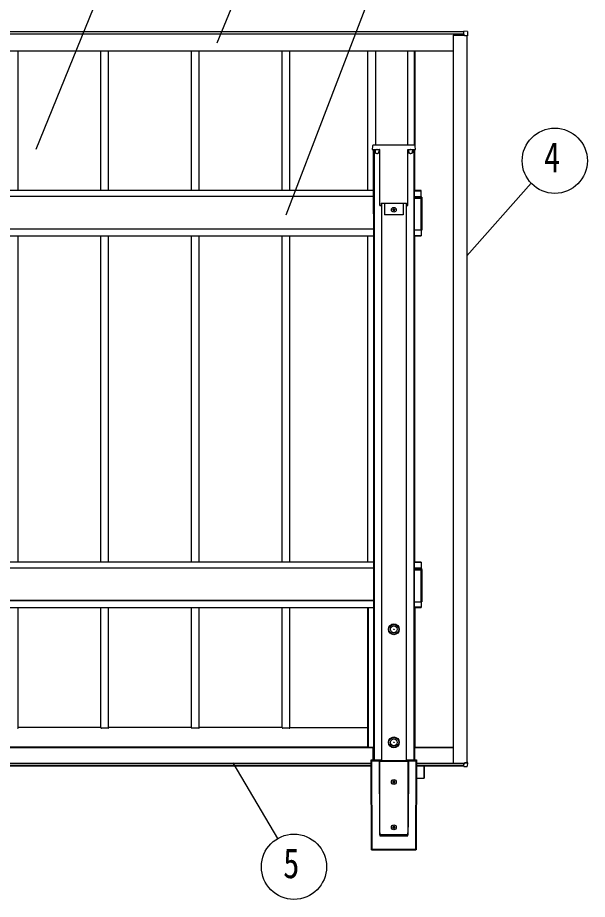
# Model space of a CAD drawing. Units: millimetres, scale not verified. Extents: x -8410 to 8410, y -5940 to 5940.
# Drawn here: x -4253 to -2994, y -63 to 1883 of the extents above; entities that cross this region are included whole.
import ezdxf
from ezdxf.enums import TextEntityAlignment as Align

# ---------------------------------------------------------------- set-up
doc = ezdxf.new("R2010")
doc.units = ezdxf.units.MM
doc.header["$LTSCALE"] = 30
for name, color, linetype in [('0-3_YKK_11', 7, 'Continuous'), ('0-4_YKK_11E', 7, 'Continuous'), ('0-6_YKK_A1', 4, 'Continuous'), ('0-7_YKK_D', 6, 'Continuous')]:
    doc.layers.add(name, color=color, linetype=linetype)
doc.styles.add('ＭＳ ゴシック', font='')
doc.styles.get('ＭＳ ゴシック').set_extended_font_data('MS Gothic')

msp = doc.modelspace()

# ---------------------------------------------------------------- linework, layer by layer
at = {"layer": '0-3_YKK_11'}
for p, q in [((-3466.96, 1450.26), (-3466.96, 1591.92)), ((-3375.96, 1501.53), (-3375.96, 1591.92)), ((-3361.96, 1501.53), (-3376.96, 1501.53)), ((-3361.96, 1501.53), (-3361.96, 1501.53)), ((-3376.46, 1484.98), (-3362.26, 1484.98)), ((-3376.46, 1484.9), (-3361.96, 1484.9)), ((-3361.96, 1414), (-3376.46, 1414)), ((-3375.96, 681.45), (-3375.96, 1401.61)), ((-3361.96, 1414), (-3361.96, 1402.08))]:
    msp.add_line(p, q, dxfattribs=at)
for points in [[(-3361.96, 1484.99), (-3361.96, 1486.93), (-3361.96, 1488.46), (-3361.96, 1500.95), (-3361.96, 1501.47), (-3361.96, 1501.53)], [(-3360.46, 1487.1), (-3360.46, 1484.98), (-3360.46, 1414.07)], [(-3376.96, 1401.61), (-3361.96, 1401.61), (-3361.96, 1402.08)]]:
    msp.add_lwpolyline(points, dxfattribs=at)
for centre, radius, start, end in [((-3362.19, 1486.42), 1.45, 267.0366, 278.95519), ((-3361.59, 1479.95), 7.23, 81.04481, 92.9634), ((-3361.59, 1492.12), 7.23, 267.0366, 278.95519), ((-3361.59, 1421.22), 7.23, 267.0366, 278.95519)]:
    msp.add_arc(centre, radius, start, end, dxfattribs=at)
at = {"layer": '0-4_YKK_11E'}
for p, q in [((-3376.96, 1501.53), (-3361.96, 1501.53)), ((-3376.96, 1501.47), (-3361.96, 1501.47)), ((-3376.96, 1500.95), (-3361.96, 1500.95)), ((-3376.96, 1488.46), (-3361.96, 1488.46)), ((-3376.96, 1486.36), (-3361.96, 1486.36)), ((-3361.96, 1414), (-3361.96, 1484.9)), ((-3361.96, 1402.08), (-3376.96, 1402.08))]:
    msp.add_line(p, q, dxfattribs=at)
at = {"layer": '0-6_YKK_A1'}
for p, q in [((-3267.46, 1851.95), (-6864.46, 1851.95)), ((-3267.46, 1851.95), (-6864.46, 1851.95)), ((-3259.93, 1853.04), (-3267.46, 1853.53)), ((-3267.46, 1851.33), (-3267.46, 1853.53)), ((-3259.93, 1853.04), (-3267.46, 1853.53)), ((-3267.46, 1850.81), (-3267.46, 1851.33)), ((-3267.46, 1845.11), (-3267.46, 1850.81)), ((-3259.93, 1853.04), (-3259.93, 1853.04)), ((-3259.46, 1852.55), (-3259.46, 1850.4)), ((-3259.46, 1850.4), (-3259.46, 1843.36)), ((-3267.46, 1846.95), (-6864.46, 1846.95)), ((-3290.96, 1844.45), (-3290.96, 1844.42)), ((-3266.26, 1844.45), (-3290.96, 1844.45)), ((-3290.96, 1844.42), (-3290.96, 237.45)), ((-3290.46, 1844.39), (-3265.96, 1844.39)), ((-3267.46, 1845.11), (-3266.24, 1845.12)), ((-3267.46, 1844.83), (-3267.46, 1845.11)), ((-3267.46, 1844.83), (-3266.26, 1844.83)), ((-3265.96, 1844.67), (-3265.96, 1844.53)), ((-3265.96, 1843.34), (-3265.96, 1844.53)), ((-3265.64, 1844.52), (-3265.64, 1843.32)), ((-3259.93, 1843.34), (-3265.64, 1843.32)), ((-3260.96, 1843.34), (-3260.96, 238.4)), ((-6840.96, 1810.03), (-3290.96, 1810.03)), ((-4251.96, 1501.53), (-4251.96, 1810.03)), ((-4068.96, 1501.53), (-4068.96, 1810.03)), ((-4051.96, 1501.53), (-4051.96, 1810.03)), ((-3868.96, 1501.53), (-3868.96, 1810.03)), ((-3851.96, 1501.53), (-3851.96, 1810.03)), ((-3668.96, 1501.53), (-3668.96, 1810.03)), ((-3651.96, 1501.53), (-3651.96, 1810.03)), ((-3479.96, 1810.03), (-3479.96, 1501.53)), ((-3462.66, 1810.03), (-3462.66, 1601.82)), ((-3391.96, 1810.03), (-3391.96, 1601.82)), ((-3391.66, 1810.03), (-3391.66, 1601.82)), ((-3376.96, 1810.03), (-3376.96, 1601.82)), ((-3375.96, 1810.03), (-3375.96, 1601.73)), ((-3453.79, 1601.82), (-3467.37, 1601.82)), ((-3452.3, 1601.82), (-3453.79, 1601.82)), ((-3451.92, 1601.82), (-3452.3, 1601.82)), ((-3392, 1601.82), (-3451.92, 1601.82)), ((-3391.62, 1601.82), (-3392, 1601.82)), ((-3390.13, 1601.82), (-3391.62, 1601.82)), ((-3376.55, 1601.82), (-3390.13, 1601.82)), ((-3374.09, 1592.32), (-3374.56, 1599.94)), ((-3469.33, 1592.32), (-3454.32, 1592.32)), ((-3463.46, 1592.32), (-3463.46, 1588.32)), ((-3454.46, 1592.32), (-3454.46, 1588.32)), ((-3454.32, 1592.32), (-3453.32, 1592.32)), ((-3453.22, 1592.32), (-3453.32, 1592.32)), ((-3453.21, 1468.96), (-3453.21, 1592.17)), ((-3390.71, 1468.96), (-3390.71, 1592.17)), ((-3390.7, 1592.32), (-3390.6, 1592.32)), ((-3390.6, 1592.32), (-3389.6, 1592.32)), ((-3389.6, 1592.32), (-3374.59, 1592.32)), ((-3389.46, 1592.32), (-3389.46, 1588.32)), ((-3380.46, 1592.32), (-3380.46, 1588.32)), ((-3378.16, 1591.92), (-3378.16, 244.82)), ((-3376.96, 1591.92), (-3376.96, 244.82)), ((-3374.59, 1592.32), (-3374.09, 1592.32)), ((-3466.96, 1501.53), (-6664.96, 1501.53)), ((-3466.96, 1501.53), (-6664.96, 1501.53)), ((-3466.96, 1488.53), (-6664.96, 1488.53)), ((-3376.96, 1484.5), (-3376.96, 1484.5)), ((-3376.46, 1484.9), (-3376.46, 1484.98)), ((-3452.85, 1468.82), (-3453.2, 1468.82)), ((-3452.85, 1468.82), (-3452.35, 1468.82)), ((-3452.35, 1468.82), (-3450.31, 1468.82)), ((-3450, 1474.15), (-3450.31, 1468.82)), ((-3449.46, 1474.15), (-3449.46, 243.17)), ((-3442.46, 1474.15), (-3442.46, 1448.32)), ((-3401.46, 1474.15), (-3401.46, 1448.32)), ((-3394.46, 1474.15), (-3394.46, 243.17)), ((-3393.61, 1468.82), (-3391.57, 1468.82)), ((-3391.57, 1468.82), (-3391.07, 1468.82)), ((-3391.07, 1468.82), (-3390.72, 1468.82)), ((-3401.46, 1448.32), (-3442.46, 1448.32)), ((-3421.48, 1457.88), (-3421.48, 1456.92)), ((-3466.96, 1416.77), (-6664.96, 1416.77)), ((-6664.96, 1401.61), (-3466.96, 1401.61)), ((-4251.96, 681.45), (-4251.96, 1401.61)), ((-4068.96, 681.45), (-4068.96, 1401.61)), ((-4051.96, 681.45), (-4051.96, 1401.61)), ((-3868.96, 681.45), (-3868.96, 1401.61)), ((-3851.96, 681.45), (-3851.96, 1401.61)), ((-3668.96, 681.45), (-3668.96, 1401.61)), ((-3651.96, 681.45), (-3651.96, 1401.61)), ((-3479.96, 1401.61), (-3479.96, 681.45)), ((-3466.96, 681.45), (-6664.96, 681.45)), ((-3466.96, 681.45), (-6664.96, 681.45)), ((-3361.96, 681.45), (-3376.96, 681.45)), ((-3361.96, 681.45), (-3376.96, 681.45)), ((-3361.96, 681.4), (-3376.96, 681.4)), ((-3361.96, 681.45), (-3361.96, 681.4)), ((-3361.96, 681.45), (-3361.96, 681.45)), ((-3361.96, 681.4), (-3361.96, 680.87)), ((-3466.96, 668.46), (-6664.96, 668.46)), ((-3361.96, 680.87), (-3376.96, 680.87)), ((-3361.96, 668.39), (-3376.96, 668.39)), ((-3361.96, 666.29), (-3376.96, 666.29)), ((-3376.96, 664.43), (-3376.96, 664.43)), ((-3376.46, 664.9), (-3362.26, 664.9)), ((-3376.46, 664.82), (-3376.46, 664.9)), ((-3376.46, 664.82), (-3361.96, 664.82)), ((-3361.96, 680.87), (-3361.96, 668.39)), ((-3361.96, 668.39), (-3361.96, 666.86)), ((-3361.96, 664.92), (-3361.96, 666.86)), ((-3361.96, 593.92), (-3361.96, 664.82)), ((-3360.46, 664.9), (-3360.46, 667.02)), ((-3360.46, 664.9), (-3360.46, 594)), ((-3465.46, 627.95), (-3465.46, 244.82)), ((-6664.96, 596.73), (-3466.96, 596.73)), ((-3466.96, 596.7), (-6664.96, 596.7)), ((-3376.46, 593.92), (-3361.96, 593.92)), ((-3361.96, 593.92), (-3361.96, 582.01)), ((-6664.96, 581.53), (-3466.96, 581.53)), ((-4251.96, 315.03), (-4251.96, 581.53)), ((-4068.96, 316.68), (-4068.96, 581.53)), ((-4051.96, 315.03), (-4051.96, 581.53)), ((-3868.96, 316.68), (-3868.96, 581.53)), ((-3851.96, 315.03), (-3851.96, 581.53)), ((-3668.96, 316.68), (-3668.96, 581.53)), ((-3651.96, 315.03), (-3651.96, 581.53)), ((-3479.96, 581.53), (-3479.96, 272.02)), ((-3479.96, 581.53), (-3479.96, 272.02)), ((-3478.96, 581.53), (-3478.96, 272.02)), ((-3361.96, 582.01), (-3376.96, 582.01)), ((-3376.96, 581.53), (-3361.96, 581.53)), ((-3375.96, 581.53), (-3375.96, 272.02)), ((-3361.96, 582.01), (-3361.96, 581.53)), ((-4069.26, 316.68), (-4251.96, 316.68)), ((-4052.96, 314.98), (-4067.96, 314.98)), ((-3869.26, 316.68), (-4051.96, 316.68)), ((-3852.96, 314.98), (-3867.96, 314.98)), ((-3669.26, 316.68), (-3851.96, 316.68)), ((-3652.96, 314.98), (-3667.96, 314.98)), ((-3651.96, 316.68), (-3479.96, 316.68)), ((-3479.96, 273.26), (-6651.96, 273.26)), ((-3479.96, 273.16), (-6651.96, 273.16)), ((-3467.96, 272.02), (-6663.96, 272.02)), ((-3467.96, 272.02), (-6663.96, 272.02)), ((-3467.96, 271.97), (-6663.96, 271.97)), ((-3467.96, 271.45), (-6663.96, 271.45)), ((-3467.96, 271.45), (-3467.96, 271.97)), ((-3467.96, 244.82), (-3467.96, 271.45)), ((-3375.96, 258.75), (-3376.96, 258.75)), ((-3376.96, 257.15), (-3375.96, 257.15)), ((-3376.96, 257.15), (-3375.96, 257.15)), ((-3376.96, 257.07), (-3375.96, 257.07)), ((-3376.96, 256.76), (-3375.96, 256.76)), ((-3375.96, 244.82), (-3375.96, 272.02)), ((-3290.96, 272.02), (-3375.96, 272.02)), ((-3290.96, 271.45), (-3375.96, 271.45)), ((-3290.96, 272.02), (-3356.96, 272.02)), ((-3290.96, 271.97), (-3356.96, 271.97)), ((-3471.82, 237.29), (-6660.1, 237.29)), ((-3471.82, 236.98), (-6660.1, 236.98)), ((-3471.82, 236.95), (-6660.1, 236.95)), ((-3471.82, 236.63), (-6660.1, 236.63)), ((-3471.21, 46.4), (-3471.85, 244.82)), ((-3471.85, 244.82), (-3450.59, 244.82)), ((-3471.21, 46.41), (-3471.85, 244.82)), ((-3471.85, 244.81), (-3471.39, 243.98)), ((-3471.85, 244.81), (-3450.59, 244.81)), ((-3471.39, 243.98), (-3470.76, 46.47)), ((-3470.39, 242.98), (-3471.39, 243.97)), ((-3453.08, 243.97), (-3471.39, 243.97)), ((-3469.77, 47.47), (-3470.39, 242.98)), ((-3470.39, 242.98), (-3454.01, 242.98)), ((-3454.02, 242.87), (-3453.55, 96.34)), ((-3454.02, 242.87), (-3453.55, 242)), ((-3453.55, 242), (-3453.55, 96.34)), ((-3452.55, 242.99), (-3453.08, 243.97)), ((-3452.55, 79.71), (-3452.55, 241.95)), ((-3450.59, 244.81), (-3450.34, 243.17)), ((-3450.34, 243.17), (-3393.46, 243.17)), ((-3393.46, 243.17), (-3393.21, 244.81)), ((-3393.21, 244.82), (-3372.07, 244.82)), ((-3393.21, 244.81), (-3372.07, 244.81)), ((-3390.84, 243.97), (-3391.37, 242.99)), ((-3391.37, 242.99), (-3391.37, 241.95)), ((-3391.37, 241.95), (-3391.37, 79.71)), ((-3372.53, 243.97), (-3390.84, 243.97)), ((-3389.9, 242.87), (-3390.37, 96.34)), ((-3390.37, 242), (-3389.9, 242.87)), ((-3390.37, 96.34), (-3390.37, 242)), ((-3389.91, 242.98), (-3373.53, 242.98)), ((-3376.96, 249.53), (-3375.96, 249.53)), ((-3376.96, 249.35), (-3375.96, 249.35)), ((-3376.96, 248.8), (-3375.96, 248.8)), ((-3376.96, 248.61), (-3375.96, 248.61)), ((-3373.53, 242.98), (-3374.15, 47.47)), ((-3372.53, 243.97), (-3373.53, 242.98)), ((-3373.16, 46.47), (-3372.53, 243.98)), ((-3372.07, 244.82), (-3372.71, 46.4)), ((-3372.07, 244.82), (-3372.71, 46.41)), ((-3372.07, 244.81), (-3372.53, 243.98)), ((-3266.46, 237.29), (-3372.1, 237.29)), ((-3266.46, 236.98), (-3372.1, 236.98)), ((-3266.46, 236.95), (-3372.1, 236.95)), ((-3267.46, 236.63), (-3372.1, 236.63)), ((-3290.46, 237.43), (-3265.96, 237.43)), ((-3267.46, 236.91), (-3266.26, 236.91)), ((-3267.46, 236.91), (-3267.46, 236.87)), ((-3267.46, 236.54), (-3267.46, 236.87)), ((-3267.46, 230.85), (-3267.46, 236.54)), ((-3266.26, 236.54), (-3267.46, 236.54)), ((-3266.46, 237.29), (-3266.46, 237.43)), ((-3266.26, 236.87), (-3266.26, 236.54)), ((-3260.46, 238.4), (-3265.96, 238.4)), ((-3265.96, 238.4), (-3265.96, 238.36)), ((-3265.96, 237.17), (-3265.96, 238.36)), ((-3265.66, 238.35), (-3259.96, 238.35)), ((-3265.66, 238.35), (-3265.66, 237.14)), ((-3259.96, 240.6), (-3260.96, 240.6)), ((-3260.96, 240.55), (-3260.46, 240.55)), ((-3260.46, 239.04), (-3260.96, 239.04)), ((-3260.46, 240.55), (-3260.46, 238.4)), ((-3259.46, 238.38), (-3259.92, 230.88)), ((-3259.46, 238.38), (-3259.46, 240.57)), ((-3471.81, 232.44), (-6660.11, 232.44)), ((-6660.11, 231.96), (-3471.81, 231.96)), ((-3267.46, 232.44), (-3372.11, 232.44)), ((-3372.11, 231.96), (-3267.46, 231.96)), ((-3355.26, 204.61), (-3355.26, 231.96)), ((-3354.96, 231.96), (-3354.96, 204.91)), ((-3267.46, 230.41), (-3267.46, 230.85)), ((-3267.46, 230.41), (-3260.42, 230.41)), ((-3372.2, 204.31), (-3355.26, 204.61)), ((-3421.48, 194.64), (-3421.48, 193.68)), ((-3391.37, 79.71), (-3452.55, 79.71)), ((-3421.48, 94.64), (-3421.48, 93.68)), ((-3452.55, 77.09), (-3391.37, 77.09)), ((-3471.21, 46.41), (-3470.77, 46.47)), ((-3372.71, 46.4), (-3471.21, 46.4)), ((-3470.77, 46.47), (-3373.15, 46.47)), ((-3469.77, 47.47), (-3470.76, 46.47)), ((-3374.15, 47.47), (-3469.77, 47.47)), ((-3374.15, 47.47), (-3373.16, 46.47)), ((-3372.71, 46.41), (-3373.15, 46.47))]:
    msp.add_line(p, q, dxfattribs=at)
for points in [[(-3266.46, 1844.83), (-3266.46, 1844.65), (-3266.46, 1844.45)], [(-3469.36, 1599.94), (-3469.83, 1592.32), (-3469.33, 1592.32)], [(-3465.76, 1591.92), (-3465.76, 627.95), (-3465.76, 244.82)], [(-3450, 1474.15), (-3393.92, 1474.15), (-3393.61, 1468.82)], [(-3422.44, 1460.76), (-3422.44, 1461.72), (-3421.48, 1461.72), (-3421.48, 1460.76)], [(-3466.96, 1450.26), (-3466.96, 627.95), (-3466.96, 244.82)], [(-3423.4, 1458.84), (-3424.36, 1458.84), (-3424.36, 1459.8), (-3423.4, 1459.8)], [(-3421.48, 1456.92), (-3422.44, 1456.92), (-3422.44, 1457.88)], [(-3420.52, 1459.8), (-3419.56, 1459.8), (-3419.56, 1458.84), (-3420.52, 1458.84)], [(-3467.96, 271.97), (-3467.96, 272.02), (-3467.96, 272.02)], [(-3391.37, 242.99), (-3452.55, 242.99), (-3452.55, 241.95), (-3391.37, 241.95)], [(-3267.46, 236.87), (-3266.26, 236.87), (-3266.26, 236.91)], [(-3266.46, 236.91), (-3266.46, 236.95), (-3266.46, 236.98), (-3266.46, 237.29)], [(-3423.4, 195.6), (-3424.36, 195.6), (-3424.36, 196.56), (-3423.4, 196.56)], [(-3422.44, 197.52), (-3422.44, 198.48), (-3421.48, 198.48), (-3421.48, 197.52)], [(-3420.52, 196.56), (-3419.56, 196.56), (-3419.56, 195.6), (-3420.52, 195.6)], [(-3421.48, 193.68), (-3422.44, 193.68), (-3422.44, 194.64)], [(-3422.44, 97.52), (-3422.44, 98.48), (-3421.48, 98.48), (-3421.48, 97.52)], [(-3452.91, 79.71), (-3452.64, 77.76), (-3452.55, 77.14), (-3452.55, 77.09)], [(-3423.4, 95.6), (-3424.36, 95.6), (-3424.36, 96.56), (-3423.4, 96.56)], [(-3421.48, 93.68), (-3422.44, 93.68), (-3422.44, 94.64)], [(-3420.52, 96.56), (-3419.56, 96.56), (-3419.56, 95.6), (-3420.52, 95.6)]]:
    msp.add_lwpolyline(points, dxfattribs=at)
for centre, radius in [((-3458.96, 1587.82), 5), ((-3384.96, 1587.82), 5), ((-3421.96, 1459.32), 5.3), ((-3421.96, 533.25), 12), ((-3421.96, 533.25), 10.88), ((-3421.96, 533.25), 7.48), ((-3421.96, 533.25), 0.5), ((-3421.96, 283.58), 12), ((-3421.96, 283.58), 10.88), ((-3421.96, 283.58), 7.48), ((-3421.96, 283.58), 0.5), ((-3421.96, 196.08), 5.3), ((-3421.96, 96.08), 5.3)]:
    msp.add_circle(centre, radius, dxfattribs=at)
for centre, radius, start, end in [((-3259.96, 1852.55), 0.5, 0, 86.3221), ((-3259.96, 1852.55), 0.5, 0.03611, 86.54232), ((-3290.59, 1846.8), 2.41, 261.04481, 272.9634), ((-3267.36, 1845.04), 1.12, 349.19192, 3.8225), ((-3266.19, 1845.9), 1.45, 267.0366, 278.95519), ((-3265.72, 1846.08), 1.56, 261.33535, 273.02754), ((-3265.72, 1844.88), 1.56, 261.33535, 273.02754), ((-3259.82, 1845.55), 2.22, 267.09557, 279.27313), ((-3467.37, 1599.82), 2, 90, 176.5), ((-3376.55, 1599.82), 2, 3.5, 90), ((-3458.96, 1588.32), 4.5, 180, 270), ((-3458.96, 1588.32), 4.5, 270, 0), ((-3384.96, 1588.32), 4.5, 180, 270), ((-3384.96, 1588.32), 4.5, 270, 0), ((-3376.46, 1484.48), 0.5, 89.96074, 179.96069), ((-3376.46, 1484.4), 0.5, 89.96074, 179.96069), ((-3423.4, 1460.76), 0.96, 270, 0), ((-3420.52, 1460.76), 0.96, 180, 270), ((-3423.4, 1457.88), 0.96, 0, 90), ((-3420.52, 1457.88), 0.96, 90, 180), ((-3376.46, 1414.5), 0.5, 180.03931, 270.03926), ((-3376.46, 664.4), 0.5, 89.96074, 179.96069), ((-3376.46, 664.32), 0.5, 89.96074, 179.96069), ((-3362.19, 666.35), 1.45, 267.0366, 278.95519), ((-3361.59, 659.88), 7.23, 81.04481, 92.9634), ((-3361.59, 672.05), 7.23, 267.0366, 278.95519), ((-3376.46, 594.42), 0.5, 180.03931, 270.03926), ((-3361.59, 601.15), 7.23, 267.0366, 278.95519), ((-4252.71, 319.8), 4.82, 267.0366, 278.95519), ((-4069.19, 315.23), 1.45, 81.04481, 92.9634), ((-4068.21, 319.8), 4.82, 261.04481, 272.9634), ((-4052.71, 319.8), 4.82, 267.0366, 278.95519), ((-3869.19, 315.23), 1.45, 81.04481, 92.9634), ((-3868.21, 319.8), 4.82, 261.04481, 272.9634), ((-3852.71, 319.8), 4.82, 267.0366, 278.95519), ((-3669.19, 315.23), 1.45, 81.04481, 92.9634), ((-3668.21, 319.8), 4.82, 261.04481, 272.9634), ((-3652.71, 319.8), 4.82, 267.0366, 278.95519), ((-3452.78, 247.46), 5.51, 261.98271, 272.37953), ((-3452.54, 241.99), 1, 90.33323, 179.58819), ((-3391.38, 241.99), 1, 0.41181, 89.66677), ((-3391.14, 247.46), 5.51, 267.62047, 278.01729), ((-3290.59, 239.84), 2.41, 261.04481, 272.9634), ((-3265.73, 237.82), 0.692, 250.9406, 276.14226), ((-3260.42, 230.91), 0.5, 270, 356.48397), ((-3423.4, 197.52), 0.96, 270, 0), ((-3423.4, 194.64), 0.96, 0, 90), ((-3420.52, 197.52), 0.96, 180, 270), ((-3420.52, 194.64), 0.96, 90, 180), ((-3355.26, 204.91), 0.3, 271, 0), ((-3423.4, 97.52), 0.96, 270, 0), ((-3420.52, 97.52), 0.96, 180, 270), ((-3452.56, 97.66), 17.95, 268.85343, 270.01591), ((-3423.4, 94.64), 0.96, 0, 90), ((-3420.52, 94.64), 0.96, 90, 180), ((-3691.53, 120.62), 303.3, 351.74911, 352.24905), ((-3391.37, 97.66), 17.95, 269.98409, 271.14657)]:
    msp.add_arc(centre, radius, start, end, dxfattribs=at)
for centre, major_axis, ratio, start_param, end_param in [((-3266.26, 1844.53), (-0.234, -0.189), 0.99347, 2.4632387, 4.034035), ((-3266.24, 1844.52), (-0.501, -0.331), 0.996522, 2.5592572, 4.1300536), ((-3453.25, 1591.82), (0.031, 0.5), 0.061627, 5.5016142, 6.2870124), ((-3390.67, 1591.82), (-0.031, 0.5), 0.061627, 6.2793582, 7.0647564), ((-3453.17, 1469.32), (0.031, 0.5), 0.061627, 2.3600215, 3.1454197), ((-3390.75, 1469.32), (-0.031, 0.5), 0.061627, 3.1377656, 3.9231638), ((-3471.85, 244.32), (-0.002, 0.5), 0.061078, 6.1695427, 6.2219864), ((-3470.4, 243.98), (1, 0), 0.113935, 3.2029649, 3.2554086), ((-3453.02, 242.86), (0.479, -0.888), 0.991726, 4.1078282, 4.2175476), ((-3453.08, 242.98), (0.529, 0.886), 0.878896, 0.5965642, 2.0539141), ((-3390.84, 242.98), (-0.529, 0.886), 0.878896, 4.2292712, 5.6866211), ((-3390.91, 242.86), (-0.479, -0.888), 0.991726, 2.0656377, 2.1753571), ((-3373.52, 243.98), (1, 0), 0.113935, 6.1693694, 6.2218131), ((-3372.07, 244.32), (0.002, 0.5), 0.061078, 0.0611989, 0.1136426), ((-3266.26, 237.21), (-0.3, 0), 0.995429, 1.5707963, 3.1415927), ((-3266.26, 237.17), (-0.3, 0), 0.992228, 1.5707963, 3.1415927), ((-3266.26, 237.14), (-0.6, 0), 0.995429, 1.5707963, 3.1415927), ((-3265.66, 238.36), (-0.3, 0), 0.052434, 6.2831853, 7.8539816), ((-3259.96, 240.57), (-0.501, 0), 0.052336, 3.1415824, 4.7086518), ((-3259.96, 238.38), (-0.501, 0), 0.052336, 1.5745335, 3.1416029), ((-3452.55, 97.51), (0, -19.11), 0.052342, 4.7734755, 5.9105409), ((-3449.43, 77.09), (-0.16, 50), 0.0623, 1.5182266, 1.5705921), ((-3394.49, 77.09), (0.16, 50), 0.0623, 4.7125932, 4.7649587), ((-3391.37, 97.51), (0, -19.11), 0.052342, 0.3726444, 1.5097098), ((-3470.71, 46.4), (0.5, 0), 0.008727, 3.0806179, 3.1328939), ((-3470.77, 47.47), (0, 1), 0.061078, 3.1501231, 3.2023991), ((-3373.15, 47.47), (0, 1), 0.061078, 3.0807862, 3.1330623), ((-3373.21, 46.4), (0.5, 0), 0.008727, 0.0086987, 0.0609748)]:
    msp.add_ellipse(centre, major_axis=major_axis, ratio=ratio, start_param=start_param, end_param=end_param, dxfattribs=at)
at = {"layer": '0-7_YKK_D'}
for p, q in [((-4212.22, 1592.89), (-4068.34, 1946.74)), ((-3812.06, 1828.11), (-3763.82, 1946.74)), ((-3659.85, 1448.06), (-3468.97, 1946.74)), ((-3260.92, 1357.47), (-3118.82, 1518.08)), ((-3777.78, 238.71), (-3679.07, 71.08))]:
    msp.add_line(p, q, dxfattribs=at)
for centre in [(-3066.48, 1567.52), (-3642.54, 9.04)]:
    msp.add_circle(centre, 72, dxfattribs=at)

# ---------------------------------------------------------------- texts
at = {"layer": '0-7_YKK_D', "style": 'ＭＳ ゴシック', "width": 0.8}
for s, p in [('4', (-3090.48, 1522.52)), ('5', (-3666.54, -35.96))]:
    msp.add_text(s, height=65.98, dxfattribs=at).set_placement(p, align=Align.BOTTOM_LEFT)

doc.saveas('drawing.dxf')
